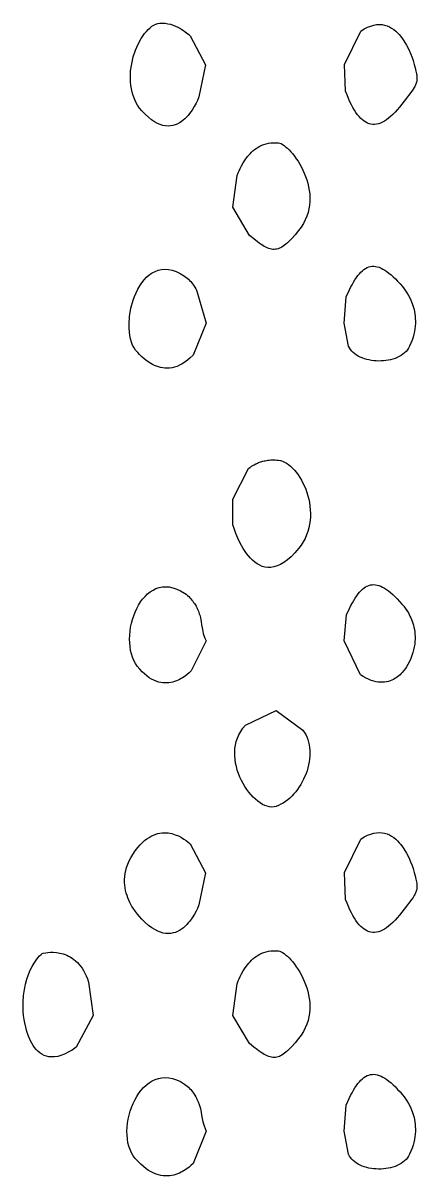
# Model space of a CAD drawing. Header units: millimetres. Extents: x 73 to 173, y -160 to -92.
# Drawn here: x 169.039 to 169.703, y -140.313 to -138.368 of the extents above; entities that cross this region are included whole.
import ezdxf

# ---------------------------------------------------------------- set-up
doc = ezdxf.new("R2010")
doc.units = ezdxf.units.MM
doc.layers.add('F.Silkscreen', color=41, linetype='CONTINUOUS', true_color=0xf2eda1)

msp = doc.modelspace()

# ---------------------------------------------------------------- linework, layer by layer
at = {"layer": 'F.Silkscreen', "linetype": 'CONTINUOUS'}
for p, q in [((169.246837, -138.381691), (169.249939, -138.378402)), ((169.249939, -138.378402), (169.253097, -138.375505)), ((169.253097, -138.375505), (169.256317, -138.373033)), ((169.256317, -138.373033), (169.259569, -138.370998)), ((169.259569, -138.370998), (169.262864, -138.369441)), ((169.262864, -138.369441), (169.266152, -138.36838)), ((169.266152, -138.36838), (169.269442, -138.367848)), ((169.269442, -138.367848), (169.271813, -138.367713)), ((169.271813, -138.367713), (169.274151, -138.367708)), ((169.274151, -138.367708), (169.276484, -138.36781)), ((169.276484, -138.36781), (169.278783, -138.368029)), ((169.278783, -138.368029), (169.281054, -138.368354)), ((169.281054, -138.368354), (169.283284, -138.368767)), ((169.283284, -138.368767), (169.287646, -138.369854)), ((169.287646, -138.369854), (169.291845, -138.371235)), ((169.291845, -138.371235), (169.295858, -138.372844)), ((169.295858, -138.372844), (169.299654, -138.374631)), ((169.299654, -138.374631), (169.30322, -138.376538)), ((169.30322, -138.376538), (169.306523, -138.378497)), ((169.306523, -138.378497), (169.309538, -138.380466)), ((169.309538, -138.380466), (169.31226, -138.382368)), ((169.608338, -138.381136), (169.614079, -138.377604)), ((169.614079, -138.377604), (169.619606, -138.374802)), ((169.619606, -138.374802), (169.624921, -138.372681)), ((169.624921, -138.372681), (169.630026, -138.37123)), ((169.630026, -138.37123), (169.634923, -138.370392)), ((169.634923, -138.370392), (169.639623, -138.370125)), ((169.639623, -138.370125), (169.644108, -138.370395)), ((169.644108, -138.370395), (169.6484, -138.371165)), ((169.6484, -138.371165), (169.652495, -138.372389)), ((169.652495, -138.372389), (169.656397, -138.374044)), ((169.656397, -138.374044), (169.660109, -138.376073)), ((169.660109, -138.376073), (169.663623, -138.37845)), ((169.663623, -138.37845), (169.666963, -138.381116)), ((169.23303, -138.403138), (169.238161, -138.393664)), ((169.238161, -138.393664), (169.243842, -138.385356)), ((169.243842, -138.385356), (169.246837, -138.381691)), ((169.31226, -138.382368), (169.314646, -138.384168)), ((169.314646, -138.384168), (169.31833, -138.387176)), ((169.31833, -138.387176), (169.320411, -138.389025)), ((169.320411, -138.389025), (169.346753, -138.438049)), ((169.580586, -138.437803), (169.608338, -138.381136)), ((169.666963, -138.381116), (169.670114, -138.384058)), ((169.670114, -138.384058), (169.67308, -138.387226)), ((169.67308, -138.387226), (169.675867, -138.390568)), ((169.675867, -138.390568), (169.678485, -138.394073)), ((169.678485, -138.394073), (169.680918, -138.397668)), ((169.680918, -138.397668), (169.685288, -138.40504)), ((169.224894, -138.424734), (169.228564, -138.413565)), ((169.228564, -138.413565), (169.23303, -138.403138)), ((169.685288, -138.40504), (169.688987, -138.412366)), ((169.688987, -138.412366), (169.692053, -138.419343)), ((169.692053, -138.419343), (169.6945, -138.425647)), ((169.220432, -138.448451), (169.222136, -138.436431)), ((169.222136, -138.436431), (169.224894, -138.424734)), ((169.346753, -138.438049), (169.33541, -138.492287)), ((169.582678, -138.482841), (169.580586, -138.437803)), ((169.6945, -138.425647), (169.69634, -138.430984)), ((169.69634, -138.430984), (169.698303, -138.437465)), ((169.698303, -138.437465), (169.699887, -138.44337)), ((169.2199, -138.460593), (169.22001, -138.454516)), ((169.22001, -138.454516), (169.220432, -138.448451)), ((169.699887, -138.44337), (169.70112, -138.448589)), ((169.70112, -138.448589), (169.702017, -138.45322)), ((169.702017, -138.45322), (169.702335, -138.455334)), ((169.702335, -138.455334), (169.702554, -138.457344)), ((169.702554, -138.457344), (169.702687, -138.459248)), ((169.220118, -138.466641), (169.2199, -138.460593)), ((169.220672, -138.472642), (169.220118, -138.466641)), ((169.221584, -138.478568), (169.220672, -138.472642)), ((169.698383, -138.476402), (169.696447, -138.479453)), ((169.699211, -138.474924), (169.698383, -138.476402)), ((169.699955, -138.473459), (169.699211, -138.474924)), ((169.70061, -138.472008), (169.699955, -138.473459)), ((169.701185, -138.47055), (169.70061, -138.472008)), ((169.701667, -138.46906), (169.701185, -138.47055)), ((169.702056, -138.467566), (169.701667, -138.46906)), ((169.702362, -138.466021), (169.702056, -138.467566)), ((169.702574, -138.464425), (169.702362, -138.466021)), ((169.702703, -138.462776), (169.702574, -138.464425)), ((169.702687, -138.459248), (169.702747, -138.461053)), ((169.702747, -138.461053), (169.702703, -138.462776)), ((169.222871, -138.484392), (169.221584, -138.478568)), ((169.224542, -138.490091), (169.222871, -138.484392)), ((169.226621, -138.495636), (169.224542, -138.490091)), ((169.229125, -138.500995), (169.226621, -138.495636)), ((169.33541, -138.492287), (169.332914, -138.49814)), ((169.585051, -138.489046), (169.582678, -138.482841)), ((169.58746, -138.494883), (169.585051, -138.489046)), ((169.589903, -138.500366), (169.58746, -138.494883)), ((169.694162, -138.482701), (169.681453, -138.499394)), ((169.696447, -138.479453), (169.694162, -138.482701)), ((169.23206, -138.506159), (169.229125, -138.500995)), ((169.235449, -138.511078), (169.23206, -138.506159)), ((169.239307, -138.51575), (169.235449, -138.511078)), ((169.244871, -138.521572), (169.239307, -138.51575)), ((169.323963, -138.514418), (169.319611, -138.520528)), ((169.327633, -138.508434), (169.323963, -138.514418)), ((169.330623, -138.502898), (169.327633, -138.508434)), ((169.332914, -138.49814), (169.330623, -138.502898)), ((169.592376, -138.505474), (169.589903, -138.500366)), ((169.594889, -138.510228), (169.592376, -138.505474)), ((169.597437, -138.514609), (169.594889, -138.510228)), ((169.600028, -138.518627), (169.597437, -138.514609)), ((169.669647, -138.51395), (169.665855, -138.518047)), ((169.673507, -138.509465), (169.669647, -138.51395)), ((169.677453, -138.504616), (169.673507, -138.509465)), ((169.681453, -138.499394), (169.677453, -138.504616)), ((169.250283, -138.52656), (169.244871, -138.521572)), ((169.255531, -138.530751), (169.250283, -138.52656)), ((169.260616, -138.534191), (169.255531, -138.530751)), ((169.265542, -138.536923), (169.260616, -138.534191)), ((169.302478, -138.536277), (169.299041, -138.538092)), ((169.305751, -138.534162), (169.302478, -138.536277)), ((169.30886, -138.531793), (169.305751, -138.534162)), ((169.311796, -138.529196), (169.30886, -138.531793)), ((169.314572, -138.526428), (169.311796, -138.529196)), ((169.317174, -138.523522), (169.314572, -138.526428)), ((169.319611, -138.520528), (169.317174, -138.523522)), ((169.602658, -138.522283), (169.600028, -138.518627)), ((169.605328, -138.525573), (169.602658, -138.522283)), ((169.60804, -138.528492), (169.605328, -138.525573)), ((169.610805, -138.53105), (169.60804, -138.528492)), ((169.613615, -138.533235), (169.610805, -138.53105)), ((169.616458, -138.535051), (169.613615, -138.533235)), ((169.619354, -138.536506), (169.616458, -138.535051)), ((169.622311, -138.53759), (169.619354, -138.536506)), ((169.641143, -138.536363), (169.637864, -138.537487)), ((169.644483, -138.53486), (169.641143, -138.536363)), ((169.647883, -138.532989), (169.644483, -138.53486)), ((169.651346, -138.530742), (169.647883, -138.532989)), ((169.654871, -138.528131), (169.651346, -138.530742)), ((169.658462, -138.525146), (169.654871, -138.528131)), ((169.662128, -138.521784), (169.658462, -138.525146)), ((169.665855, -138.518047), (169.662128, -138.521784)), ((169.270309, -138.538981), (169.265542, -138.536923)), ((169.274903, -138.540413), (169.270309, -138.538981)), ((169.279338, -138.541256), (169.274903, -138.540413)), ((169.283605, -138.541552), (169.279338, -138.541256)), ((169.287707, -138.54134), (169.283605, -138.541552)), ((169.291649, -138.540666), (169.287707, -138.54134)), ((169.295425, -138.539571), (169.291649, -138.540666)), ((169.299041, -138.538092), (169.295425, -138.539571)), ((169.625315, -138.538316), (169.622311, -138.53759)), ((169.628369, -138.538669), (169.625315, -138.538316)), ((169.631476, -138.538639), (169.628369, -138.538669)), ((169.634639, -138.538247), (169.631476, -138.538639)), ((169.637864, -138.537487), (169.634639, -138.538247)), ((169.435032, -138.5772), (169.438193, -138.575444)), ((169.438193, -138.575444), (169.441521, -138.573886)), ((169.441521, -138.573886), (169.445, -138.57253)), ((169.445, -138.57253), (169.448661, -138.571408)), ((169.448661, -138.571408), (169.452489, -138.570519)), ((169.452489, -138.570519), (169.456481, -138.569906)), ((169.456481, -138.569906), (169.460651, -138.569573)), ((169.460651, -138.569573), (169.465002, -138.569546)), ((169.465002, -138.569546), (169.469536, -138.569839)), ((169.469536, -138.569839), (169.471536, -138.570259)), ((169.471536, -138.570259), (169.473761, -138.571128)), ((169.473761, -138.571128), (169.476196, -138.572444)), ((169.476196, -138.572444), (169.47881, -138.574177)), ((169.47881, -138.574177), (169.481564, -138.576315)), ((169.413349, -138.598224), (169.417165, -138.593094)), ((169.417165, -138.593094), (169.419285, -138.590557)), ((169.419285, -138.590557), (169.421536, -138.588082)), ((169.421536, -138.588082), (169.423939, -138.585691)), ((169.423939, -138.585691), (169.426481, -138.583378)), ((169.426481, -138.583378), (169.429183, -138.581185)), ((169.429183, -138.581185), (169.432028, -138.579112)), ((169.432028, -138.579112), (169.435032, -138.5772)), ((169.481564, -138.576315), (169.484442, -138.57884)), ((169.484442, -138.57884), (169.487394, -138.581717)), ((169.487394, -138.581717), (169.490406, -138.584946)), ((169.490406, -138.584946), (169.493446, -138.588502)), ((169.493446, -138.588502), (169.496492, -138.592363)), ((169.496492, -138.592363), (169.499493, -138.596521)), ((169.403123, -138.617068), (169.404962, -138.612917)), ((169.404962, -138.612917), (169.407267, -138.608291)), ((169.407267, -138.608291), (169.410058, -138.603348)), ((169.410058, -138.603348), (169.413349, -138.598224)), ((169.499493, -138.596521), (169.502447, -138.60095)), ((169.502447, -138.60095), (169.505307, -138.605626)), ((169.505307, -138.605626), (169.508041, -138.610541)), ((169.508041, -138.610541), (169.510625, -138.615667)), ((169.392811, -138.678556), (169.400113, -138.625093)), ((169.400113, -138.625093), (169.401714, -138.620578)), ((169.401714, -138.620578), (169.403123, -138.617068)), ((169.510625, -138.615667), (169.513038, -138.620996)), ((169.513038, -138.620996), (169.515246, -138.626501)), ((169.515246, -138.626501), (169.517204, -138.632164)), ((169.517204, -138.632164), (169.518905, -138.637966)), ((169.518905, -138.637966), (169.520308, -138.643894)), ((169.520308, -138.643894), (169.521377, -138.649925)), ((169.521377, -138.649925), (169.522102, -138.656038)), ((169.522355, -138.668451), (169.521839, -138.674711)), ((169.522102, -138.656038), (169.522435, -138.662223)), ((169.522435, -138.662223), (169.522355, -138.668451)), ((169.420896, -138.726121), (169.392811, -138.678556)), ((169.519336, -138.687246), (169.5173, -138.693488)), ((169.520831, -138.680984), (169.519336, -138.687246)), ((169.521839, -138.674711), (169.520831, -138.680984)), ((169.511523, -138.705803), (169.507728, -138.711851)), ((169.51471, -138.699675), (169.511523, -138.705803)), ((169.5173, -138.693488), (169.51471, -138.699675)), ((169.427852, -138.73195), (169.420896, -138.726121)), ((169.491998, -138.730979), (169.489425, -138.73372)), ((169.497421, -138.724831), (169.491998, -138.730979)), ((169.503268, -138.717794), (169.497421, -138.724831)), ((169.507728, -138.711851), (169.503268, -138.717794)), ((169.434217, -138.736958), (169.427852, -138.73195)), ((169.437214, -138.739152), (169.434217, -138.736958)), ((169.440087, -138.741134), (169.437214, -138.739152)), ((169.442862, -138.74292), (169.440087, -138.741134)), ((169.445533, -138.74448), (169.442862, -138.74292)), ((169.448121, -138.745844), (169.445533, -138.74448)), ((169.45061, -138.74698), (169.448121, -138.745844)), ((169.453042, -138.747924), (169.45061, -138.74698)), ((169.455412, -138.748643), (169.453042, -138.747924)), ((169.457723, -138.74916), (169.455412, -138.748643)), ((169.459993, -138.749454), (169.457723, -138.74916)), ((169.462216, -138.749539), (169.459993, -138.749454)), ((169.464424, -138.749417), (169.462216, -138.749539)), ((169.466616, -138.749068), (169.464424, -138.749417)), ((169.468786, -138.748518), (169.466616, -138.749068)), ((169.470966, -138.747746), (169.468786, -138.748518)), ((169.473145, -138.746746), (169.470966, -138.747746)), ((169.475349, -138.745545), (169.473145, -138.746746)), ((169.477568, -138.744124), (169.475349, -138.745545)), ((169.47984, -138.742474), (169.477568, -138.744124)), ((169.482149, -138.74062), (169.47984, -138.742474)), ((169.484502, -138.738538), (169.482149, -138.74062)), ((169.486927, -138.736235), (169.484502, -138.738538)), ((169.489425, -138.73372), (169.486927, -138.736235)), ((169.251769, -138.792593), (169.256512, -138.7893)), ((169.256512, -138.7893), (169.261524, -138.786642)), ((169.261524, -138.786642), (169.266826, -138.78467)), ((169.266826, -138.78467), (169.272384, -138.783425)), ((169.272384, -138.783425), (169.278212, -138.782981)), ((169.278212, -138.782981), (169.284291, -138.783381)), ((169.284291, -138.783381), (169.290631, -138.78467)), ((169.290631, -138.78467), (169.297216, -138.786899)), ((169.297216, -138.786899), (169.304048, -138.790141)), ((169.605817, -138.790608), (169.608362, -138.787885)), ((169.608362, -138.787885), (169.61094, -138.785491)), ((169.61094, -138.785491), (169.613545, -138.783423)), ((169.613545, -138.783423), (169.616192, -138.781693)), ((169.616192, -138.781693), (169.618876, -138.780287)), ((169.618876, -138.780287), (169.621603, -138.779205)), ((169.621603, -138.779205), (169.624376, -138.778472)), ((169.624376, -138.778472), (169.627206, -138.778059)), ((169.627206, -138.778059), (169.630078, -138.777985)), ((169.630078, -138.777985), (169.633025, -138.778247)), ((169.633025, -138.778247), (169.63603, -138.778849)), ((169.63603, -138.778849), (169.639103, -138.779777)), ((169.639103, -138.779777), (169.642235, -138.781055)), ((169.642235, -138.781055), (169.645455, -138.782649)), ((169.645455, -138.782649), (169.648741, -138.784603)), ((169.648741, -138.784603), (169.652109, -138.786879)), ((169.652109, -138.786879), (169.655571, -138.789498)), ((169.23572, -138.811055), (169.239287, -138.805753)), ((169.239287, -138.805753), (169.243153, -138.80088)), ((169.243153, -138.80088), (169.247315, -138.796469)), ((169.247315, -138.796469), (169.251769, -138.792593)), ((169.304048, -138.790141), (169.311111, -138.794426)), ((169.311111, -138.794426), (169.313515, -138.796142)), ((169.313515, -138.796142), (169.315757, -138.797963)), ((169.315757, -138.797963), (169.317841, -138.799864)), ((169.317841, -138.799864), (169.319784, -138.801809)), ((169.319784, -138.801809), (169.32158, -138.803785)), ((169.32158, -138.803785), (169.323225, -138.805759)), ((169.323225, -138.805759), (169.324734, -138.807705)), ((169.324734, -138.807705), (169.326084, -138.809608)), ((169.593398, -138.809139), (169.595859, -138.804783)), ((169.595859, -138.804783), (169.598328, -138.800746)), ((169.598328, -138.800746), (169.600799, -138.797044)), ((169.600799, -138.797044), (169.603302, -138.793659)), ((169.603302, -138.793659), (169.605817, -138.790608)), ((169.655571, -138.789498), (169.659118, -138.792466)), ((169.659118, -138.792466), (169.662759, -138.795768)), ((169.662759, -138.795768), (169.666483, -138.799409)), ((169.666483, -138.799409), (169.67031, -138.803385)), ((169.67031, -138.803385), (169.674249, -138.80772)), ((169.674249, -138.80772), (169.678297, -138.812385)), ((169.226863, -138.82898), (169.229505, -138.82272)), ((169.229505, -138.82272), (169.232449, -138.816723)), ((169.232449, -138.816723), (169.23572, -138.811055)), ((169.326084, -138.809608), (169.327304, -138.811425)), ((169.327304, -138.811425), (169.328375, -138.81315)), ((169.328375, -138.81315), (169.330123, -138.816183)), ((169.330123, -138.816183), (169.331326, -138.818513)), ((169.331326, -138.818513), (169.332001, -138.819938)), ((169.332001, -138.819938), (169.347724, -138.873733)), ((169.583608, -138.829818), (169.588496, -138.818822)), ((169.588496, -138.818822), (169.590956, -138.81382)), ((169.590956, -138.81382), (169.593398, -138.809139)), ((169.678297, -138.812385), (169.681384, -138.816198)), ((169.681384, -138.816198), (169.683574, -138.819173)), ((169.683574, -138.819173), (169.686024, -138.82285)), ((169.686024, -138.82285), (169.688619, -138.827193)), ((169.688619, -138.827193), (169.691229, -138.832193)), ((169.22091, -138.848844), (169.224557, -138.835458)), ((169.224557, -138.835458), (169.226863, -138.82898)), ((169.580048, -138.873973), (169.583608, -138.829818)), ((169.691229, -138.832193), (169.6925, -138.83492)), ((169.6925, -138.83492), (169.69372, -138.837809)), ((169.69372, -138.837809), (169.694887, -138.84085)), ((169.694887, -138.84085), (169.695983, -138.844031)), ((169.695983, -138.844031), (169.696981, -138.847365)), ((169.696981, -138.847365), (169.697874, -138.850838)), ((169.217712, -138.875909), (169.218612, -138.862474)), ((169.218612, -138.862474), (169.22091, -138.848844)), ((169.697874, -138.850838), (169.698638, -138.85445)), ((169.698638, -138.85445), (169.699276, -138.858202)), ((169.699276, -138.858202), (169.699757, -138.862082)), ((169.699757, -138.862082), (169.700063, -138.866104)), ((169.700063, -138.866104), (169.700177, -138.870254)), ((169.217796, -138.882434), (169.217712, -138.875909)), ((169.218236, -138.888737), (169.217796, -138.882434)), ((169.347724, -138.873733), (169.325523, -138.928253)), ((169.587738, -138.912915), (169.580048, -138.873973)), ((169.699286, -138.883432), (169.698506, -138.888069)), ((169.699811, -138.878912), (169.699286, -138.883432)), ((169.700105, -138.874527), (169.699811, -138.878912)), ((169.700177, -138.870254), (169.700105, -138.874527)), ((169.219054, -138.894799), (169.218236, -138.888737)), ((169.22024, -138.900555), (169.219054, -138.894799)), ((169.221809, -138.905943), (169.22024, -138.900555)), ((169.223757, -138.910928), (169.221809, -138.905943)), ((169.694548, -138.90266), (169.692617, -138.907739)), ((169.696158, -138.897692), (169.694548, -138.90266)), ((169.697477, -138.892821), (169.696158, -138.897692)), ((169.698506, -138.888069), (169.697477, -138.892821)), ((169.226101, -138.915447), (169.223757, -138.910928)), ((169.228839, -138.919447), (169.226101, -138.915447)), ((169.232343, -138.923655), (169.228839, -138.919447)), ((169.235302, -138.926879), (169.232343, -138.923655)), ((169.589184, -138.915843), (169.587738, -138.912915)), ((169.590956, -138.918584), (169.589184, -138.915843)), ((169.593022, -138.921154), (169.590956, -138.918584)), ((169.595386, -138.923545), (169.593022, -138.921154)), ((169.598013, -138.92575), (169.595386, -138.923545)), ((169.681971, -138.924091), (169.679189, -138.92636)), ((169.684506, -138.921619), (169.681971, -138.924091)), ((169.686761, -138.918935), (169.684506, -138.921619)), ((169.688727, -138.916033), (169.686761, -138.918935)), ((169.690368, -138.912915), (169.688727, -138.916033)), ((169.692617, -138.907739), (169.690368, -138.912915)), ((169.239007, -138.930545), (169.235302, -138.926879)), ((169.243418, -138.934439), (169.239007, -138.930545)), ((169.248477, -138.938325), (169.243418, -138.934439)), ((169.254155, -138.941993), (169.248477, -138.938325)), ((169.257219, -138.943669), (169.254155, -138.941993)), ((169.260406, -138.945213), (169.257219, -138.943669)), ((169.307331, -138.942735), (169.302939, -138.945033)), ((169.311796, -138.939939), (169.307331, -138.942735)), ((169.316322, -138.936614), (169.311796, -138.939939)), ((169.320902, -138.932724), (169.316322, -138.936614)), ((169.325523, -138.928253), (169.320902, -138.932724)), ((169.600883, -138.92778), (169.598013, -138.92575)), ((169.603975, -138.929621), (169.600883, -138.92778)), ((169.607262, -138.931279), (169.603975, -138.929621)), ((169.610731, -138.932756), (169.607262, -138.931279)), ((169.614363, -138.934057), (169.610731, -138.932756)), ((169.618114, -138.935154), (169.614363, -138.934057)), ((169.621988, -138.936068), (169.618114, -138.935154)), ((169.625959, -138.936795), (169.621988, -138.936068)), ((169.629998, -138.937326), (169.625959, -138.936795)), ((169.634082, -138.937677), (169.629998, -138.937326)), ((169.638196, -138.937826), (169.634082, -138.937677)), ((169.642319, -138.937773), (169.638196, -138.937826)), ((169.646428, -138.937537), (169.642319, -138.937773)), ((169.6505, -138.9371), (169.646428, -138.937537)), ((169.654512, -138.936465), (169.6505, -138.9371)), ((169.658449, -138.935633), (169.654512, -138.936465)), ((169.662282, -138.934593), (169.658449, -138.935633)), ((169.665993, -138.93335), (169.662282, -138.934593)), ((169.669561, -138.93191), (169.665993, -138.93335)), ((169.672966, -138.930269), (169.669561, -138.93191)), ((169.676185, -138.928416), (169.672966, -138.930269)), ((169.679189, -138.92636), (169.676185, -138.928416)), ((169.263721, -138.946584), (169.260406, -138.945213)), ((169.267172, -138.947766), (169.263721, -138.946584)), ((169.270745, -138.948728), (169.267172, -138.947766)), ((169.274431, -138.949429), (169.270745, -138.948728)), ((169.278219, -138.949858), (169.274431, -138.949429)), ((169.282106, -138.949985), (169.278219, -138.949858)), ((169.286108, -138.949773), (169.282106, -138.949985)), ((169.290188, -138.949196), (169.286108, -138.949773)), ((169.294361, -138.948245), (169.290188, -138.949196)), ((169.298614, -138.946857), (169.294361, -138.948245)), ((169.302939, -138.945033), (169.298614, -138.946857)), ((169.392758, -139.170652), (169.41924, -139.119248)), ((169.41924, -139.119248), (169.421085, -139.117733)), ((169.421085, -139.117733), (169.422483, -139.11666)), ((169.422483, -139.11666), (169.424213, -139.115447)), ((169.424213, -139.115447), (169.426264, -139.114128)), ((169.426264, -139.114128), (169.428631, -139.112744)), ((169.428631, -139.112744), (169.431317, -139.111342)), ((169.431317, -139.111342), (169.432782, -139.110654)), ((169.432782, -139.110654), (169.434313, -139.109977)), ((169.434313, -139.109977), (169.435945, -139.109308)), ((169.435945, -139.109308), (169.43765, -139.108661)), ((169.43765, -139.108661), (169.43943, -139.108057)), ((169.43943, -139.108057), (169.441281, -139.107474)), ((169.441281, -139.107474), (169.443215, -139.106941)), ((169.443215, -139.106941), (169.445231, -139.106433)), ((169.445231, -139.106433), (169.447324, -139.105987)), ((169.447324, -139.105987), (169.449493, -139.105597)), ((169.449493, -139.105597), (169.45174, -139.105265)), ((169.45174, -139.105265), (169.45406, -139.104995)), ((169.45406, -139.104995), (169.456464, -139.104798)), ((169.456464, -139.104798), (169.458949, -139.104688)), ((169.458949, -139.104688), (169.46151, -139.104647)), ((169.46151, -139.104647), (169.464134, -139.104694)), ((169.464134, -139.104694), (169.466845, -139.104841)), ((169.466845, -139.104841), (169.469636, -139.105085)), ((169.469636, -139.105085), (169.473, -139.105667)), ((169.473, -139.105667), (169.476405, -139.106725)), ((169.476405, -139.106725), (169.479817, -139.108241)), ((169.479817, -139.108241), (169.48323, -139.110193)), ((169.48323, -139.110193), (169.486626, -139.112547)), ((169.486626, -139.112547), (169.489971, -139.115295)), ((169.489971, -139.115295), (169.493272, -139.118406)), ((169.493272, -139.118406), (169.496489, -139.121871)), ((169.496489, -139.121871), (169.499609, -139.125661)), ((169.499609, -139.125661), (169.502624, -139.129755)), ((169.502624, -139.129755), (169.505501, -139.134124)), ((169.505501, -139.134124), (169.508238, -139.13876)), ((169.508238, -139.13876), (169.510804, -139.143639)), ((169.510804, -139.143639), (169.513185, -139.14874)), ((169.513185, -139.14874), (169.515362, -139.154033)), ((169.515362, -139.154033), (169.51732, -139.159501)), ((169.39266, -139.214421), (169.392758, -139.170652)), ((169.51732, -139.159501), (169.519037, -139.165128)), ((169.519037, -139.165128), (169.520494, -139.170899)), ((169.520494, -139.170899), (169.521678, -139.176772)), ((169.521678, -139.176772), (169.522564, -139.182735)), ((169.522564, -139.182735), (169.523143, -139.188777)), ((169.523143, -139.188777), (169.523387, -139.194857)), ((169.523387, -139.194857), (169.523284, -139.200973)), ((169.395291, -139.222318), (169.39266, -139.214421)), ((169.521964, -139.213203), (169.520699, -139.21928)), ((169.522816, -139.207099), (169.521964, -139.213203)), ((169.523284, -139.200973), (169.522816, -139.207099)), ((169.397795, -139.228952), (169.395291, -139.222318)), ((169.401107, -139.236752), (169.397795, -139.228952)), ((169.516904, -139.231228), (169.514323, -139.237063)), ((169.51902, -139.225284), (169.516904, -139.231228)), ((169.520699, -139.21928), (169.51902, -139.225284)), ((169.405208, -139.245276), (169.401107, -139.236752)), ((169.410119, -139.254057), (169.405208, -139.245276)), ((169.415829, -139.262614), (169.410119, -139.254057)), ((169.503665, -139.253768), (169.497054, -139.261422)), ((169.507728, -139.248358), (169.503665, -139.253768)), ((169.511278, -139.242775), (169.507728, -139.248358)), ((169.514323, -139.237063), (169.511278, -139.242775)), ((169.418989, -139.266675), (169.415829, -139.262614)), ((169.422346, -139.270496), (169.418989, -139.266675)), ((169.425914, -139.274045), (169.422346, -139.270496)), ((169.429663, -139.277244), (169.425914, -139.274045)), ((169.484447, -139.273352), (169.478443, -139.277727)), ((169.490643, -139.267934), (169.484447, -139.273352)), ((169.497054, -139.261422), (169.490643, -139.267934)), ((169.433633, -139.280049), (169.429663, -139.277244)), ((169.437798, -139.282399), (169.433633, -139.280049)), ((169.442172, -139.284229), (169.437798, -139.282399)), ((169.446742, -139.285485), (169.442172, -139.284229)), ((169.451517, -139.286106), (169.446742, -139.285485)), ((169.456505, -139.286042), (169.451517, -139.286106)), ((169.46168, -139.285224), (169.456505, -139.286042)), ((169.467065, -139.283619), (169.46168, -139.285224)), ((169.472655, -139.281121), (169.467065, -139.283619)), ((169.478443, -139.277727), (169.472655, -139.281121)), ((169.244591, -139.334835), (169.24881, -139.330742)), ((169.24881, -139.330742), (169.253306, -139.327168)), ((169.253306, -139.327168), (169.258074, -139.324159)), ((169.258074, -139.324159), (169.263098, -139.32174)), ((169.263098, -139.32174), (169.268353, -139.319972)), ((169.268353, -139.319972), (169.273867, -139.318897)), ((169.273867, -139.318897), (169.279601, -139.318571)), ((169.279601, -139.318571), (169.285555, -139.319026)), ((169.285555, -139.319026), (169.291728, -139.320322)), ((169.291728, -139.320322), (169.298099, -139.322488)), ((169.298099, -139.322488), (169.304653, -139.325588)), ((169.304653, -139.325588), (169.311405, -139.329662)), ((169.311405, -139.329662), (169.313859, -139.331409)), ((169.313859, -139.331409), (169.31615, -139.333273)), ((169.31615, -139.333273), (169.318278, -139.335186)), ((169.601305, -139.334028), (169.603767, -139.330719)), ((169.603767, -139.330719), (169.606233, -139.327717)), ((169.606233, -139.327717), (169.608718, -139.325042)), ((169.608718, -139.325042), (169.611232, -139.322674)), ((169.611232, -139.322674), (169.613774, -139.320625)), ((169.613774, -139.320625), (169.616363, -139.318897)), ((169.616363, -139.318897), (169.618975, -139.317491)), ((169.618975, -139.317491), (169.621626, -139.316399)), ((169.621626, -139.316399), (169.624344, -139.315631)), ((169.624344, -139.315631), (169.6271, -139.315185)), ((169.6271, -139.315185), (169.629914, -139.31506)), ((169.629914, -139.31506), (169.632788, -139.31526)), ((169.632788, -139.31526), (169.635714, -139.315792)), ((169.635714, -139.315792), (169.638724, -139.316635)), ((169.638724, -139.316635), (169.641805, -139.317818)), ((169.641805, -139.317818), (169.644961, -139.319318)), ((169.644961, -139.319318), (169.648193, -139.321161)), ((169.648193, -139.321161), (169.651507, -139.323323)), ((169.651507, -139.323323), (169.65491, -139.325815)), ((169.65491, -139.325815), (169.658414, -139.328639)), ((169.658414, -139.328639), (169.662017, -139.331795)), ((169.662017, -139.331795), (169.665714, -139.335298)), ((169.230622, -139.355355), (169.233654, -139.349688)), ((169.233654, -139.349688), (169.237014, -139.344354)), ((169.237014, -139.344354), (169.240652, -139.339379)), ((169.240652, -139.339379), (169.244591, -139.334835)), ((169.318278, -139.335186), (169.320241, -139.337149)), ((169.320241, -139.337149), (169.322055, -139.339136)), ((169.322055, -139.339136), (169.323711, -139.341124)), ((169.323711, -139.341124), (169.325223, -139.34308)), ((169.325223, -139.34308), (169.326569, -139.344979)), ((169.326569, -139.344979), (169.327793, -139.346801)), ((169.327793, -139.346801), (169.328856, -139.348516)), ((169.328856, -139.348516), (169.330583, -139.351563)), ((169.330583, -139.351563), (169.331761, -139.353894)), ((169.589179, -139.355268), (169.591595, -139.350397)), ((169.591595, -139.350397), (169.594012, -139.345837)), ((169.594012, -139.345837), (169.596446, -139.341585)), ((169.596446, -139.341585), (169.598876, -139.337648)), ((169.598876, -139.337648), (169.601305, -139.334028)), ((169.665714, -139.335298), (169.66952, -139.339115)), ((169.66952, -139.339115), (169.673438, -139.343278)), ((169.673438, -139.343278), (169.677461, -139.347779)), ((169.677461, -139.347779), (169.680712, -139.351635)), ((169.680712, -139.351635), (169.683023, -139.354691)), ((169.223473, -139.37384), (169.225515, -139.367475)), ((169.225515, -139.367475), (169.227904, -139.361301)), ((169.227904, -139.361301), (169.230622, -139.355355)), ((169.331761, -139.353894), (169.332438, -139.355322)), ((169.332438, -139.355322), (169.334452, -139.360014)), ((169.334452, -139.360014), (169.336041, -139.364193)), ((169.336041, -139.364193), (169.337269, -139.367936)), ((169.337269, -139.367936), (169.338194, -139.371329)), ((169.338194, -139.371329), (169.338873, -139.374418)), ((169.580292, -139.409894), (169.584286, -139.36594)), ((169.584286, -139.36594), (169.589179, -139.355268)), ((169.683023, -139.354691), (169.685599, -139.358454)), ((169.685599, -139.358454), (169.688323, -139.362914)), ((169.688323, -139.362914), (169.689698, -139.365388)), ((169.689698, -139.365388), (169.691042, -139.368036)), ((169.691042, -139.368036), (169.692353, -139.370826)), ((169.692353, -139.370826), (169.693613, -139.373775)), ((169.219438, -139.3936), (169.220418, -139.386949)), ((169.220418, -139.386949), (169.221768, -139.380349)), ((169.221768, -139.380349), (169.223473, -139.37384)), ((169.338873, -139.374418), (169.339368, -139.377288)), ((169.339368, -139.377288), (169.340063, -139.382661)), ((169.340063, -139.382661), (169.340732, -139.388026)), ((169.340732, -139.388026), (169.341227, -139.390871)), ((169.341227, -139.390871), (169.341894, -139.393933)), ((169.693613, -139.373775), (169.694801, -139.376884)), ((169.694801, -139.376884), (169.695902, -139.380139)), ((169.695902, -139.380139), (169.6969, -139.38355)), ((169.6969, -139.38355), (169.697771, -139.387095)), ((169.697771, -139.387095), (169.698499, -139.390785)), ((169.698499, -139.390785), (169.699075, -139.394607)), ((169.218601, -139.406846), (169.218836, -139.400243)), ((169.218772, -139.41337), (169.218601, -139.406846)), ((169.218836, -139.400243), (169.219438, -139.3936)), ((169.347528, -139.409752), (169.322363, -139.460427)), ((169.341894, -139.393933), (169.342792, -139.397291)), ((169.342792, -139.397291), (169.343991, -139.400991)), ((169.343991, -139.400991), (169.345544, -139.405118)), ((169.345544, -139.405118), (169.347528, -139.409752)), ((169.607607, -139.467147), (169.580292, -139.409894)), ((169.699449, -139.411204), (169.698972, -139.415672)), ((169.699075, -139.394607), (169.699481, -139.398563)), ((169.699677, -139.406868), (169.699449, -139.411204)), ((169.699481, -139.398563), (169.699681, -139.40265)), ((169.699681, -139.40265), (169.699677, -139.406868)), ((169.219341, -139.419737), (169.218772, -139.41337)), ((169.220318, -139.425939), (169.219341, -139.419737)), ((169.22171, -139.431899), (169.220318, -139.425939)), ((169.695912, -139.429739), (169.694293, -139.434655)), ((169.697227, -139.424936), (169.695912, -139.429739)), ((169.698234, -139.420244), (169.697227, -139.424936)), ((169.698972, -139.415672), (169.698234, -139.420244)), ((169.223534, -139.437591), (169.22171, -139.431899)), ((169.225792, -139.442964), (169.223534, -139.437591)), ((169.228492, -139.447958), (169.225792, -139.442964)), ((169.231663, -139.45255), (169.228492, -139.447958)), ((169.687355, -139.450015), (169.685153, -139.453822)), ((169.69002, -139.444793), (169.687355, -139.450015)), ((169.692335, -139.439669), (169.69002, -139.444793)), ((169.694293, -139.434655), (169.692335, -139.439669)), ((169.235743, -139.457512), (169.231663, -139.45255)), ((169.239814, -139.461923), (169.235743, -139.457512)), ((169.243853, -139.465796), (169.239814, -139.461923)), ((169.247872, -139.469171), (169.243853, -139.465796)), ((169.251854, -139.472069), (169.247872, -139.469171)), ((169.312165, -139.469268), (169.307844, -139.472195)), ((169.31583, -139.466435), (169.312165, -139.469268)), ((169.318783, -139.463888), (169.31583, -139.466435)), ((169.322363, -139.460427), (169.318783, -139.463888)), ((169.612373, -139.470154), (169.607607, -139.467147)), ((169.67241, -139.468814), (169.670302, -139.470513)), ((169.674374, -139.467056), (169.67241, -139.468814)), ((169.6762, -139.46528), (169.674374, -139.467056)), ((169.677878, -139.463484), (169.6762, -139.46528)), ((169.680842, -139.459972), (169.677878, -139.463484)), ((169.683261, -139.456686), (169.680842, -139.459972)), ((169.685153, -139.453822), (169.683261, -139.456686)), ((169.25579, -139.47451), (169.251854, -139.472069)), ((169.259682, -139.476523), (169.25579, -139.47451)), ((169.26351, -139.478129), (169.259682, -139.476523)), ((169.267287, -139.479355), (169.26351, -139.478129)), ((169.270999, -139.480233), (169.267287, -139.479355)), ((169.27463, -139.480776), (169.270999, -139.480233)), ((169.278187, -139.481011), (169.27463, -139.480776)), ((169.281644, -139.480973), (169.278187, -139.481011)), ((169.28502, -139.480682), (169.281644, -139.480973)), ((169.288286, -139.480166), (169.28502, -139.480682)), ((169.29145, -139.479432), (169.288286, -139.480166)), ((169.294501, -139.47853), (169.29145, -139.479432)), ((169.297437, -139.477465), (169.294501, -139.47853)), ((169.300249, -139.476282), (169.297437, -139.477465)), ((169.30292, -139.474983), (169.300249, -139.476282)), ((169.305459, -139.473613), (169.30292, -139.474983)), ((169.307844, -139.472195), (169.305459, -139.473613)), ((169.616979, -139.472704), (169.612373, -139.470154)), ((169.621431, -139.474829), (169.616979, -139.472704)), ((169.625735, -139.476566), (169.621431, -139.474829)), ((169.62988, -139.477901), (169.625735, -139.476566)), ((169.633881, -139.478879), (169.62988, -139.477901)), ((169.637722, -139.479524), (169.633881, -139.478879)), ((169.641422, -139.479851), (169.637722, -139.479524)), ((169.644969, -139.479867), (169.641422, -139.479851)), ((169.648362, -139.47963), (169.644969, -139.479867)), ((169.651611, -139.479134), (169.648362, -139.47963)), ((169.654718, -139.478404), (169.651611, -139.479134)), ((169.657672, -139.477478), (169.654718, -139.478404)), ((169.660482, -139.476369), (169.657672, -139.477478)), ((169.663148, -139.475094), (169.660482, -139.476369)), ((169.66568, -139.473685), (169.663148, -139.475094)), ((169.668065, -139.472146), (169.66568, -139.473685)), ((169.670302, -139.470513), (169.668065, -139.472146)), ((169.413995, -139.552395), (169.465392, -139.527177)), ((169.465392, -139.527177), (169.510335, -139.560331)), ((169.402865, -139.56824), (169.40595, -139.562758)), ((169.40595, -139.562758), (169.409646, -139.55746)), ((169.409646, -139.55746), (169.413995, -139.552395)), ((169.510335, -139.560331), (169.513016, -139.564073)), ((169.513016, -139.564073), (169.515335, -139.568009)), ((169.39615, -139.591678), (169.397028, -139.585657)), ((169.397028, -139.585657), (169.398427, -139.579727)), ((169.398427, -139.579727), (169.400362, -139.573917)), ((169.400362, -139.573917), (169.402865, -139.56824)), ((169.515335, -139.568009), (169.51732, -139.572118)), ((169.51732, -139.572118), (169.518963, -139.576389)), ((169.518963, -139.576389), (169.52029, -139.580812)), ((169.52029, -139.580812), (169.521294, -139.585357)), ((169.521294, -139.585357), (169.52199, -139.590007)), ((169.395753, -139.597759), (169.39615, -139.591678)), ((169.395814, -139.603874), (169.395753, -139.597759)), ((169.396312, -139.609997), (169.395814, -139.603874)), ((169.522321, -139.604431), (169.521876, -139.609333)), ((169.52199, -139.590007), (169.522391, -139.594753)), ((169.522496, -139.599566), (169.522321, -139.604431)), ((169.522391, -139.594753), (169.522496, -139.599566)), ((169.397218, -139.616092), (169.396312, -139.609997)), ((169.398505, -139.622149), (169.397218, -139.616092)), ((169.400157, -139.628109), (169.398505, -139.622149)), ((169.519009, -139.624095), (169.517571, -139.628965)), ((169.520217, -139.619183), (169.519009, -139.624095)), ((169.521173, -139.61426), (169.520217, -139.619183)), ((169.521876, -139.609333), (169.521173, -139.61426)), ((169.402135, -139.633971), (169.400157, -139.628109)), ((169.404427, -139.639694), (169.402135, -139.633971)), ((169.407008, -139.645251), (169.404427, -139.639694)), ((169.51191, -139.643187), (169.507136, -139.652175)), ((169.515898, -139.633783), (169.51191, -139.643187)), ((169.517571, -139.628965), (169.515898, -139.633783)), ((169.409839, -139.650628), (169.407008, -139.645251)), ((169.412899, -139.655778), (169.409839, -139.650628)), ((169.416168, -139.660683), (169.412899, -139.655778)), ((169.419605, -139.665315), (169.416168, -139.660683)), ((169.498621, -139.66454), (169.495455, -139.668286)), ((169.501627, -139.660589), (169.498621, -139.66454)), ((169.504462, -139.656461), (169.501627, -139.660589)), ((169.507136, -139.652175), (169.504462, -139.656461)), ((169.423202, -139.669638), (169.419605, -139.665315)), ((169.426932, -139.673634), (169.423202, -139.669638)), ((169.430762, -139.677264), (169.426932, -139.673634)), ((169.434672, -139.680519), (169.430762, -139.677264)), ((169.43863, -139.683343), (169.434672, -139.680519)), ((169.442616, -139.68573), (169.43863, -139.683343)), ((169.477632, -139.683509), (169.473723, -139.685714)), ((169.481431, -139.681), (169.477632, -139.683509)), ((169.485128, -139.678201), (169.481431, -139.681)), ((169.488709, -139.675145), (169.485128, -139.678201)), ((169.492154, -139.671834), (169.488709, -139.675145)), ((169.495455, -139.668286), (169.492154, -139.671834)), ((169.446599, -139.687642), (169.442616, -139.68573)), ((169.450564, -139.689057), (169.446599, -139.687642)), ((169.454471, -139.689943), (169.450564, -139.689057)), ((169.458298, -139.690275), (169.454471, -139.689943)), ((169.462039, -139.690021), (169.458298, -139.690275)), ((169.465637, -139.689157), (169.462039, -139.690021)), ((169.469726, -139.687605), (169.465637, -139.689157)), ((169.473723, -139.685714), (169.469726, -139.687605)), ((169.247703, -139.74403), (169.25149, -139.741483)), ((169.25149, -139.741483), (169.255239, -139.739338)), ((169.255239, -139.739338), (169.258953, -139.737571)), ((169.258953, -139.737571), (169.262639, -139.73616)), ((169.262639, -139.73616), (169.266275, -139.735095)), ((169.266275, -139.735095), (169.269844, -139.734338)), ((169.269844, -139.734338), (169.273355, -139.733871)), ((169.273355, -139.733871), (169.276794, -139.733669)), ((169.276794, -139.733669), (169.280166, -139.733724)), ((169.280166, -139.733724), (169.283446, -139.734007)), ((169.283446, -139.734007), (169.286643, -139.734474)), ((169.286643, -139.734474), (169.289733, -139.73513)), ((169.289733, -139.73513), (169.295609, -139.736903)), ((169.295609, -139.736903), (169.301016, -139.739132)), ((169.301016, -139.739132), (169.305891, -139.741649)), ((169.305891, -139.741649), (169.310178, -139.744259)), ((169.608338, -139.744314), (169.614079, -139.740773)), ((169.614079, -139.740773), (169.619606, -139.737978)), ((169.619606, -139.737978), (169.624921, -139.735858)), ((169.624921, -139.735858), (169.630026, -139.734409)), ((169.630026, -139.734409), (169.634923, -139.733558)), ((169.634923, -139.733558), (169.639623, -139.7333)), ((169.639623, -139.7333), (169.644108, -139.733565)), ((169.644108, -139.733565), (169.6484, -139.73435)), ((169.6484, -139.73435), (169.652495, -139.73557)), ((169.652495, -139.73557), (169.656397, -139.737219)), ((169.656397, -139.737219), (169.660109, -139.739249)), ((169.660109, -139.739249), (169.663623, -139.74162)), ((169.663623, -139.74162), (169.666963, -139.744297)), ((169.22796, -139.76442), (169.232431, -139.758671)), ((169.232431, -139.758671), (169.236267, -139.7543)), ((169.236267, -139.7543), (169.240078, -139.750421)), ((169.240078, -139.750421), (169.243898, -139.746994)), ((169.243898, -139.746994), (169.247703, -139.74403)), ((169.310178, -139.744259), (169.31384, -139.746794)), ((169.31384, -139.746794), (169.316787, -139.749092)), ((169.316787, -139.749092), (169.320411, -139.752197)), ((169.320411, -139.752197), (169.346753, -139.80122)), ((169.580586, -139.800983), (169.608338, -139.744314)), ((169.666963, -139.744297), (169.670114, -139.74724)), ((169.670114, -139.74724), (169.67308, -139.750401)), ((169.67308, -139.750401), (169.675867, -139.753738)), ((169.675867, -139.753738), (169.678485, -139.757244)), ((169.678485, -139.757244), (169.680918, -139.760836)), ((169.680918, -139.760836), (169.685288, -139.768212)), ((169.215497, -139.786733), (169.217858, -139.781266)), ((169.217858, -139.781266), (169.220702, -139.775726)), ((169.220702, -139.775726), (169.224058, -139.770102)), ((169.224058, -139.770102), (169.22796, -139.76442)), ((169.685288, -139.768212), (169.688987, -139.775539)), ((169.688987, -139.775539), (169.692053, -139.782513)), ((169.211111, -139.802593), (169.212157, -139.797403)), ((169.212157, -139.797403), (169.213611, -139.792118)), ((169.213611, -139.792118), (169.215497, -139.786733)), ((169.692053, -139.782513), (169.6945, -139.788821)), ((169.6945, -139.788821), (169.69634, -139.794156)), ((169.69634, -139.794156), (169.698303, -139.80064)), ((169.698303, -139.80064), (169.699887, -139.806542)), ((169.210143, -139.812633), (169.210453, -139.807664)), ((169.210158, -139.817472), (169.210143, -139.812633)), ((169.210502, -139.822196), (169.210158, -139.817472)), ((169.210453, -139.807664), (169.211111, -139.802593)), ((169.346753, -139.80122), (169.33541, -139.855458)), ((169.582678, -139.84601), (169.580586, -139.800983)), ((169.699887, -139.806542), (169.70112, -139.811769)), ((169.70112, -139.811769), (169.702017, -139.816396)), ((169.702017, -139.816396), (169.702335, -139.818508)), ((169.702335, -139.818508), (169.702554, -139.820521)), ((169.211103, -139.826779), (169.210502, -139.822196)), ((169.211955, -139.831227), (169.211103, -139.826779)), ((169.21303, -139.835529), (169.211955, -139.831227)), ((169.214303, -139.839679), (169.21303, -139.835529)), ((169.698383, -139.839579), (169.696447, -139.842629)), ((169.699211, -139.838098), (169.698383, -139.839579)), ((169.699955, -139.836643), (169.699211, -139.838098)), ((169.70061, -139.835181), (169.699955, -139.836643)), ((169.701185, -139.833718), (169.70061, -139.835181)), ((169.701667, -139.832242), (169.701185, -139.833718)), ((169.702056, -139.830736), (169.701667, -139.832242)), ((169.702362, -139.829197), (169.702056, -139.830736)), ((169.702574, -139.827607), (169.702362, -139.829197)), ((169.702554, -139.820521), (169.702687, -139.822424)), ((169.702703, -139.825951), (169.702574, -139.827607)), ((169.702687, -139.822424), (169.702747, -139.824227)), ((169.702747, -139.824227), (169.702703, -139.825951)), ((169.215745, -139.84366), (169.214303, -139.839679)), ((169.217334, -139.84748), (169.215745, -139.84366)), ((169.21903, -139.851121), (169.217334, -139.84748)), ((169.22081, -139.85459), (169.21903, -139.851121)), ((169.222658, -139.857869), (169.22081, -139.85459)), ((169.224531, -139.860951), (169.222658, -139.857869)), ((169.33541, -139.855458), (169.332968, -139.861196)), ((169.585051, -139.852223), (169.582678, -139.84601)), ((169.58746, -139.858061), (169.585051, -139.852223)), ((169.589903, -139.863538), (169.58746, -139.858061)), ((169.694162, -139.845867), (169.681453, -139.862567)), ((169.696447, -139.842629), (169.694162, -139.845867)), ((169.2283, -139.866515), (169.224531, -139.860951)), ((169.231885, -139.871229), (169.2283, -139.866515)), ((169.235076, -139.875038), (169.231885, -139.871229)), ((169.239408, -139.879708), (169.235076, -139.875038)), ((169.324206, -139.877033), (169.319924, -139.882973)), ((169.327807, -139.87121), (169.324206, -139.877033)), ((169.330723, -139.86582), (169.327807, -139.87121)), ((169.332968, -139.861196), (169.330723, -139.86582)), ((169.592376, -139.86865), (169.589903, -139.863538)), ((169.594889, -139.873397), (169.592376, -139.86865)), ((169.597437, -139.877789), (169.594889, -139.873397)), ((169.600028, -139.881805), (169.597437, -139.877789)), ((169.669647, -139.87712), (169.665855, -139.881222)), ((169.673507, -139.872651), (169.669647, -139.87712)), ((169.677453, -139.86779), (169.673507, -139.872651)), ((169.681453, -139.862567), (169.677453, -139.86779)), ((169.245066, -139.885197), (169.239408, -139.879708)), ((169.250553, -139.889893), (169.245066, -139.885197)), ((169.25587, -139.893833), (169.250553, -139.889893)), ((169.261023, -139.897054), (169.25587, -139.893833)), ((169.265988, -139.899594), (169.261023, -139.897054)), ((169.306235, -139.896291), (169.302985, -139.898381)), ((169.309311, -139.893966), (169.306235, -139.896291)), ((169.312225, -139.891428), (169.309311, -139.893966)), ((169.314963, -139.888723), (169.312225, -139.891428)), ((169.317526, -139.885896), (169.314963, -139.888723)), ((169.319924, -139.882973), (169.317526, -139.885896)), ((169.602658, -139.885457), (169.600028, -139.881805)), ((169.605328, -139.888739), (169.602658, -139.885457)), ((169.60804, -139.891666), (169.605328, -139.888739)), ((169.610805, -139.894219), (169.60804, -139.891666)), ((169.613615, -139.896411), (169.610805, -139.894219)), ((169.616458, -139.898227), (169.613615, -139.896411)), ((169.647883, -139.896168), (169.644483, -139.898032)), ((169.651346, -139.893917), (169.647883, -139.896168)), ((169.654871, -139.891314), (169.651346, -139.893917)), ((169.658462, -139.888317), (169.654871, -139.891314)), ((169.662128, -139.884958), (169.658462, -139.888317)), ((169.665855, -139.881222), (169.662128, -139.884958)), ((169.270783, -139.901492), (169.265988, -139.899594)), ((169.275411, -139.902788), (169.270783, -139.901492)), ((169.279868, -139.90352), (169.275411, -139.902788)), ((169.284152, -139.903746), (169.279868, -139.90352)), ((169.288262, -139.903479), (169.284152, -139.903746)), ((169.292201, -139.902772), (169.288262, -139.903479)), ((169.295964, -139.90166), (169.292201, -139.902772)), ((169.299559, -139.900178), (169.295964, -139.90166)), ((169.302985, -139.898381), (169.299559, -139.900178)), ((169.619354, -139.899683), (169.616458, -139.898227)), ((169.622311, -139.900774), (169.619354, -139.899683)), ((169.625315, -139.90149), (169.622311, -139.900774)), ((169.628369, -139.90183), (169.625315, -139.90149)), ((169.631476, -139.901817), (169.628369, -139.90183)), ((169.634639, -139.901426), (169.631476, -139.901817)), ((169.637864, -139.900666), (169.634639, -139.901426)), ((169.641143, -139.899536), (169.637864, -139.900666)), ((169.644483, -139.898032), (169.641143, -139.899536)), ((169.071436, -139.937451), (169.072997, -139.93676)), ((169.072997, -139.93676), (169.077565, -139.935994)), ((169.077565, -139.935994), (169.081092, -139.935588)), ((169.081092, -139.935588), (169.085322, -139.935348)), ((169.085322, -139.935348), (169.090118, -139.935358)), ((169.090118, -139.935358), (169.095395, -139.935745)), ((169.095395, -139.935745), (169.098173, -139.936125)), ((169.098173, -139.936125), (169.101024, -139.936627)), ((169.101024, -139.936627), (169.103937, -139.937291)), ((169.441521, -139.93706), (169.445, -139.935708)), ((169.445, -139.935708), (169.448661, -139.934582)), ((169.448661, -139.934582), (169.452489, -139.933696)), ((169.452489, -139.933696), (169.456481, -139.933083)), ((169.456481, -139.933083), (169.460651, -139.932752)), ((169.460651, -139.932752), (169.465002, -139.932723)), ((169.465002, -139.932723), (169.469536, -139.933015)), ((169.469536, -139.933015), (169.471536, -139.93343)), ((169.471536, -139.93343), (169.473761, -139.934312)), ((169.473761, -139.934312), (169.476196, -139.935621)), ((169.476196, -139.935621), (169.47881, -139.937356)), ((169.054507, -139.959195), (169.057746, -139.953559)), ((169.057746, -139.953559), (169.060948, -139.948713)), ((169.060948, -139.948713), (169.064021, -139.944659)), ((169.064021, -139.944659), (169.066847, -139.941417)), ((169.066847, -139.941417), (169.069357, -139.939002)), ((169.069357, -139.939002), (169.071436, -139.937451)), ((169.103937, -139.937291), (169.106896, -139.938118)), ((169.106896, -139.938118), (169.109885, -139.939131)), ((169.109885, -139.939131), (169.112901, -139.940333)), ((169.112901, -139.940333), (169.115922, -139.94175)), ((169.115922, -139.94175), (169.118927, -139.943382)), ((169.118927, -139.943382), (169.12191, -139.94526)), ((169.12191, -139.94526), (169.124864, -139.947385)), ((169.124864, -139.947385), (169.127761, -139.949786)), ((169.127761, -139.949786), (169.130605, -139.952462)), ((169.130605, -139.952462), (169.133358, -139.955433)), ((169.133358, -139.955433), (169.13603, -139.958714)), ((169.413349, -139.961397), (169.417165, -139.956263)), ((169.417165, -139.956263), (169.419285, -139.953736)), ((169.419285, -139.953736), (169.421536, -139.95126)), ((169.421536, -139.95126), (169.423939, -139.948856)), ((169.423939, -139.948856), (169.426481, -139.946549)), ((169.426481, -139.946549), (169.429183, -139.944358)), ((169.429183, -139.944358), (169.432028, -139.942291)), ((169.432028, -139.942291), (169.435032, -139.94037)), ((169.435032, -139.94037), (169.438193, -139.938626)), ((169.438193, -139.938626), (169.441521, -139.93706)), ((169.47881, -139.937356), (169.481564, -139.939495)), ((169.481564, -139.939495), (169.484442, -139.942013)), ((169.484442, -139.942013), (169.487394, -139.94489)), ((169.487394, -139.94489), (169.490406, -139.948129)), ((169.490406, -139.948129), (169.493446, -139.951668)), ((169.493446, -139.951668), (169.496492, -139.95555)), ((169.496492, -139.95555), (169.499493, -139.959697)), ((169.045589, -139.980577), (169.048329, -139.972717)), ((169.048329, -139.972717), (169.051335, -139.96558)), ((169.051335, -139.96558), (169.054507, -139.959195)), ((169.13603, -139.958714), (169.138595, -139.962327)), ((169.138595, -139.962327), (169.141035, -139.966276)), ((169.141035, -139.966276), (169.143344, -139.970569)), ((169.143344, -139.970569), (169.145509, -139.975244)), ((169.145509, -139.975244), (169.147514, -139.980294)), ((169.404962, -139.976091), (169.407267, -139.971468)), ((169.407267, -139.971468), (169.410058, -139.96652)), ((169.410058, -139.96652), (169.413349, -139.961397)), ((169.499493, -139.959697), (169.502447, -139.964129)), ((169.502447, -139.964129), (169.505307, -139.968798)), ((169.505307, -139.968798), (169.508041, -139.973716)), ((169.508041, -139.973716), (169.510625, -139.978848)), ((169.041275, -139.998374), (169.043189, -139.989129)), ((169.043189, -139.989129), (169.045589, -139.980577)), ((169.147514, -139.980294), (169.149341, -139.985735)), ((169.149341, -139.985735), (169.157022, -140.042067)), ((169.392811, -140.041728), (169.400113, -139.988274)), ((169.400113, -139.988274), (169.401714, -139.983751)), ((169.401714, -139.983751), (169.403123, -139.980238)), ((169.403123, -139.980238), (169.404962, -139.976091)), ((169.510625, -139.978848), (169.513038, -139.984166)), ((169.513038, -139.984166), (169.515246, -139.989674)), ((169.515246, -139.989674), (169.517204, -139.995339)), ((169.039169, -140.018865), (169.039893, -140.008297)), ((169.039893, -140.008297), (169.041275, -139.998374)), ((169.517204, -139.995339), (169.518905, -140.001141)), ((169.518905, -140.001141), (169.520308, -140.007066)), ((169.520308, -140.007066), (169.521377, -140.013104)), ((169.521377, -140.013104), (169.522102, -140.019217)), ((169.039208, -140.030061), (169.039169, -140.018865)), ((169.039532, -140.035893), (169.039208, -140.030061)), ((169.522355, -140.031637), (169.521839, -140.03789)), ((169.522102, -140.019217), (169.522435, -140.025399)), ((169.522435, -140.025399), (169.522355, -140.031637)), ((169.040084, -140.041873), (169.039532, -140.035893)), ((169.041019, -140.048805), (169.040084, -140.041873)), ((169.042054, -140.05461), (169.041019, -140.048805)), ((169.157022, -140.042067), (169.128792, -140.09548)), ((169.420896, -140.089293), (169.392811, -140.041728)), ((169.519336, -140.050423), (169.5173, -140.056657)), ((169.520831, -140.044163), (169.519336, -140.050423)), ((169.521839, -140.03789), (169.520831, -140.044163)), ((169.043564, -140.061493), (169.042054, -140.05461)), ((169.045638, -140.069086), (169.043564, -140.061493)), ((169.048361, -140.07702), (169.045638, -140.069086)), ((169.511523, -140.068982), (169.507728, -140.075025)), ((169.51471, -140.062853), (169.511523, -140.068982)), ((169.5173, -140.056657), (169.51471, -140.062853)), ((169.051802, -140.084948), (169.048361, -140.07702)), ((169.053822, -140.088782), (169.051802, -140.084948)), ((169.056045, -140.092484), (169.053822, -140.088782)), ((169.058507, -140.096), (169.056045, -140.092484)), ((169.427852, -140.095126), (169.420896, -140.089293)), ((169.497421, -140.088004), (169.491998, -140.09415)), ((169.503268, -140.08097), (169.497421, -140.088004)), ((169.507728, -140.075025), (169.503268, -140.08097)), ((169.061191, -140.099283), (169.058507, -140.096)), ((169.064116, -140.102281), (169.061191, -140.099283)), ((169.067298, -140.104964), (169.064116, -140.102281)), ((169.07073, -140.107278), (169.067298, -140.104964)), ((169.074456, -140.109189), (169.07073, -140.107278)), ((169.078448, -140.110623), (169.074456, -140.109189)), ((169.082728, -140.111574), (169.078448, -140.110623)), ((169.087323, -140.111954), (169.082728, -140.111574)), ((169.092224, -140.111753), (169.087323, -140.111954)), ((169.097455, -140.11091), (169.092224, -140.111753)), ((169.103013, -140.109374), (169.097455, -140.11091)), ((169.108915, -140.107116), (169.103013, -140.109374)), ((169.115172, -140.104068), (169.108915, -140.107116)), ((169.121795, -140.100199), (169.115172, -140.104068)), ((169.128792, -140.09548), (169.121795, -140.100199)), ((169.434217, -140.100137), (169.427852, -140.095126)), ((169.437214, -140.10233), (169.434217, -140.100137)), ((169.440087, -140.10432), (169.437214, -140.10233)), ((169.442862, -140.106092), (169.440087, -140.10432)), ((169.445533, -140.107654), (169.442862, -140.106092)), ((169.448121, -140.109011), (169.445533, -140.107654)), ((169.45061, -140.110158), (169.448121, -140.109011)), ((169.453042, -140.111096), (169.45061, -140.110158)), ((169.455412, -140.11182), (169.453042, -140.111096)), ((169.457723, -140.112337), (169.455412, -140.11182)), ((169.468786, -140.111683), (169.466616, -140.112251)), ((169.470966, -140.110912), (169.468786, -140.111683)), ((169.473145, -140.109924), (169.470966, -140.110912)), ((169.475349, -140.108718), (169.473145, -140.109924)), ((169.477568, -140.1073), (169.475349, -140.108718)), ((169.47984, -140.105653), (169.477568, -140.1073)), ((169.482149, -140.103794), (169.47984, -140.105653)), ((169.484502, -140.101711), (169.482149, -140.103794)), ((169.486927, -140.099415), (169.484502, -140.101711)), ((169.489425, -140.0969), (169.486927, -140.099415)), ((169.491998, -140.09415), (169.489425, -140.0969)), ((169.459993, -140.112632), (169.457723, -140.112337)), ((169.462216, -140.112709), (169.459993, -140.112632)), ((169.464424, -140.112587), (169.462216, -140.112709)), ((169.466616, -140.112251), (169.464424, -140.112587)), ((169.256429, -140.152429), (169.261675, -140.149909)), ((169.261675, -140.149909), (169.267153, -140.148056)), ((169.267153, -140.148056), (169.272859, -140.146904)), ((169.272859, -140.146904), (169.278773, -140.146524)), ((169.278773, -140.146524), (169.284891, -140.146933)), ((169.284891, -140.146933), (169.291195, -140.148206)), ((169.291195, -140.148206), (169.297675, -140.150371)), ((169.297675, -140.150371), (169.304319, -140.153481)), ((169.608362, -140.151064), (169.61094, -140.14867)), ((169.61094, -140.14867), (169.613545, -140.146605)), ((169.613545, -140.146605), (169.616192, -140.144869)), ((169.616192, -140.144869), (169.618876, -140.143457)), ((169.618876, -140.143457), (169.621603, -140.142391)), ((169.621603, -140.142391), (169.624376, -140.141645)), ((169.624376, -140.141645), (169.627206, -140.141243)), ((169.627206, -140.141243), (169.630078, -140.141162)), ((169.630078, -140.141162), (169.633025, -140.141425)), ((169.633025, -140.141425), (169.63603, -140.142026)), ((169.63603, -140.142026), (169.639103, -140.142956)), ((169.639103, -140.142956), (169.642235, -140.14422)), ((169.642235, -140.14422), (169.645455, -140.145829)), ((169.645455, -140.145829), (169.648741, -140.147772)), ((169.648741, -140.147772), (169.652109, -140.15006)), ((169.652109, -140.15006), (169.655571, -140.152682)), ((169.234163, -140.173251), (169.238051, -140.168145)), ((169.238051, -140.168145), (169.242235, -140.163462)), ((169.242235, -140.163462), (169.246697, -140.159252)), ((169.246697, -140.159252), (169.251434, -140.15555)), ((169.251434, -140.15555), (169.256429, -140.152429)), ((169.304319, -140.153481), (169.311111, -140.157595)), ((169.311111, -140.157595), (169.313515, -140.159316)), ((169.313515, -140.159316), (169.315757, -140.161136)), ((169.315757, -140.161136), (169.317841, -140.163033)), ((169.317841, -140.163033), (169.319784, -140.164986)), ((169.319784, -140.164986), (169.32158, -140.16696)), ((169.32158, -140.16696), (169.323225, -140.168937)), ((169.323225, -140.168937), (169.324734, -140.170885)), ((169.593398, -140.17232), (169.595859, -140.167955)), ((169.595859, -140.167955), (169.598328, -140.163917)), ((169.598328, -140.163917), (169.600799, -140.160215)), ((169.600799, -140.160215), (169.603302, -140.156839)), ((169.603302, -140.156839), (169.605817, -140.153786)), ((169.605817, -140.153786), (169.608362, -140.151064)), ((169.655571, -140.152682), (169.659118, -140.155635)), ((169.659118, -140.155635), (169.662759, -140.158941)), ((169.662759, -140.158941), (169.666483, -140.162579)), ((169.666483, -140.162579), (169.67031, -140.16656)), ((169.67031, -140.16656), (169.674249, -140.170894)), ((169.224392, -140.190644), (169.227322, -140.184551)), ((169.227322, -140.184551), (169.230582, -140.178739)), ((169.230582, -140.178739), (169.234163, -140.173251)), ((169.324734, -140.170885), (169.326084, -140.172784)), ((169.326084, -140.172784), (169.327304, -140.174608)), ((169.327304, -140.174608), (169.328375, -140.176328)), ((169.328375, -140.176328), (169.330123, -140.179365)), ((169.330123, -140.179365), (169.331326, -140.181691)), ((169.331326, -140.181691), (169.332001, -140.183108)), ((169.332001, -140.183108), (169.334041, -140.187744)), ((169.334041, -140.187744), (169.335668, -140.19188)), ((169.583608, -140.192995), (169.588496, -140.182005)), ((169.588496, -140.182005), (169.590956, -140.176996)), ((169.590956, -140.176996), (169.593398, -140.17232)), ((169.674249, -140.170894), (169.678297, -140.175566)), ((169.678297, -140.175566), (169.681384, -140.179373)), ((169.681384, -140.179373), (169.683574, -140.182349)), ((169.683574, -140.182349), (169.686024, -140.186027)), ((169.686024, -140.186027), (169.688619, -140.190376)), ((169.217699, -140.210128), (169.219575, -140.203475)), ((169.219575, -140.203475), (169.221809, -140.196972)), ((169.221809, -140.196972), (169.224392, -140.190644)), ((169.335668, -140.19188), (169.33693, -140.195585)), ((169.33693, -140.195585), (169.337896, -140.198941)), ((169.337896, -140.198941), (169.338622, -140.201999)), ((169.338622, -140.201999), (169.339157, -140.204834)), ((169.339157, -140.204834), (169.33994, -140.210152)), ((169.580048, -140.23715), (169.583608, -140.192995)), ((169.688619, -140.190376), (169.691229, -140.195369)), ((169.691229, -140.195369), (169.6925, -140.198096)), ((169.6925, -140.198096), (169.69372, -140.200985)), ((169.69372, -140.200985), (169.694887, -140.204023)), ((169.694887, -140.204023), (169.695983, -140.207204)), ((169.695983, -140.207204), (169.696981, -140.210533)), ((169.214419, -140.230411), (169.215117, -140.223635)), ((169.215117, -140.223635), (169.216209, -140.216864)), ((169.216209, -140.216864), (169.217699, -140.210128)), ((169.33994, -140.210152), (169.340704, -140.215449)), ((169.340704, -140.215449), (169.341229, -140.218271)), ((169.341229, -140.218271), (169.341943, -140.221301)), ((169.341943, -140.221301), (169.342888, -140.224603)), ((169.342888, -140.224603), (169.344117, -140.228256)), ((169.344117, -140.228256), (169.345723, -140.232336)), ((169.696981, -140.210533), (169.697874, -140.214016)), ((169.697874, -140.214016), (169.698638, -140.217626)), ((169.698638, -140.217626), (169.699276, -140.221375)), ((169.699276, -140.221375), (169.699757, -140.225263)), ((169.699757, -140.225263), (169.700063, -140.229282)), ((169.214139, -140.237132), (169.214419, -140.230411)), ((169.214282, -140.243748), (169.214139, -140.237132)), ((169.214866, -140.250224), (169.214282, -140.243748)), ((169.347724, -140.236906), (169.325523, -140.291433)), ((169.345723, -140.232336), (169.347724, -140.236906)), ((169.587738, -140.276091), (169.580048, -140.23715)), ((169.699286, -140.246615), (169.698506, -140.251254)), ((169.699811, -140.2421), (169.699286, -140.246615)), ((169.700105, -140.237702), (169.699811, -140.2421)), ((169.700063, -140.229282), (169.700177, -140.23343)), ((169.700177, -140.23343), (169.700105, -140.237702)), ((169.215891, -140.256495), (169.214866, -140.250224)), ((169.217385, -140.262532), (169.215891, -140.256495)), ((169.219348, -140.268267), (169.217385, -140.262532)), ((169.694548, -140.265837), (169.692617, -140.270909)), ((169.696158, -140.260861), (169.694548, -140.265837)), ((169.697477, -140.255997), (169.696158, -140.260861)), ((169.698506, -140.251254), (169.697477, -140.255997)), ((169.221807, -140.273664), (169.219348, -140.268267)), ((169.224752, -140.278676), (169.221807, -140.273664)), ((169.228201, -140.283249), (169.224752, -140.278676)), ((169.232807, -140.288368), (169.228201, -140.283249)), ((169.589184, -140.279016), (169.587738, -140.276091)), ((169.590956, -140.281761), (169.589184, -140.279016)), ((169.593022, -140.284328), (169.590956, -140.281761)), ((169.595386, -140.286718), (169.593022, -140.284328)), ((169.598013, -140.288925), (169.595386, -140.286718)), ((169.684506, -140.284803), (169.681971, -140.287277)), ((169.686761, -140.282115), (169.684506, -140.284803)), ((169.688727, -140.279211), (169.686761, -140.282115)), ((169.690368, -140.276091), (169.688727, -140.279211)), ((169.692617, -140.270909), (169.690368, -140.276091)), ((169.237348, -140.292895), (169.232807, -140.288368)), ((169.241843, -140.2969), (169.237348, -140.292895)), ((169.246297, -140.30037), (169.241843, -140.2969)), ((169.250677, -140.303353), (169.246297, -140.30037)), ((169.254995, -140.305879), (169.250677, -140.303353)), ((169.259239, -140.307958), (169.254995, -140.305879)), ((169.30796, -140.305087), (169.305309, -140.306489)), ((169.310456, -140.303611), (169.30796, -140.305087)), ((169.314941, -140.300612), (169.310456, -140.303611)), ((169.31874, -140.297692), (169.314941, -140.300612)), ((169.321794, -140.295053), (169.31874, -140.297692)), ((169.325523, -140.291433), (169.321794, -140.295053)), ((169.600883, -140.290957), (169.598013, -140.288925)), ((169.603975, -140.292805), (169.600883, -140.290957)), ((169.607262, -140.294467), (169.603975, -140.292805)), ((169.610731, -140.295943), (169.607262, -140.294467)), ((169.614363, -140.297238), (169.610731, -140.295943)), ((169.618114, -140.298341), (169.614363, -140.297238)), ((169.621988, -140.299259), (169.618114, -140.298341)), ((169.625959, -140.299984), (169.621988, -140.299259)), ((169.629998, -140.300516), (169.625959, -140.299984)), ((169.634082, -140.300872), (169.629998, -140.300516)), ((169.638196, -140.301016), (169.634082, -140.300872)), ((169.642319, -140.300975), (169.638196, -140.301016)), ((169.646428, -140.300735), (169.642319, -140.300975)), ((169.6505, -140.300295), (169.646428, -140.300735)), ((169.654512, -140.299654), (169.6505, -140.300295)), ((169.658449, -140.298824), (169.654512, -140.299654)), ((169.662282, -140.297786), (169.658449, -140.298824)), ((169.665993, -140.296551), (169.662282, -140.297786)), ((169.669561, -140.295104), (169.665993, -140.296551)), ((169.672966, -140.293468), (169.669561, -140.295104)), ((169.676185, -140.291607), (169.672966, -140.293468)), ((169.679189, -140.289552), (169.676185, -140.291607)), ((169.681971, -140.287277), (169.679189, -140.289552)), ((169.263403, -140.309621), (169.259239, -140.307958)), ((169.267492, -140.310886), (169.263403, -140.309621)), ((169.271488, -140.311798), (169.267492, -140.310886)), ((169.275388, -140.312365), (169.271488, -140.311798)), ((169.279197, -140.312627), (169.275388, -140.312365)), ((169.282889, -140.312595), (169.279197, -140.312627)), ((169.286468, -140.312299), (169.282889, -140.312595)), ((169.289931, -140.311778), (169.286468, -140.312299)), ((169.293276, -140.311045), (169.289931, -140.311778)), ((169.296497, -140.310117), (169.293276, -140.311045)), ((169.299572, -140.309031), (169.296497, -140.310117)), ((169.30252, -140.307815), (169.299572, -140.309031)), ((169.305309, -140.306489), (169.30252, -140.307815))]:
    msp.add_line(p, q, dxfattribs=at)

doc.saveas('drawing.dxf')
